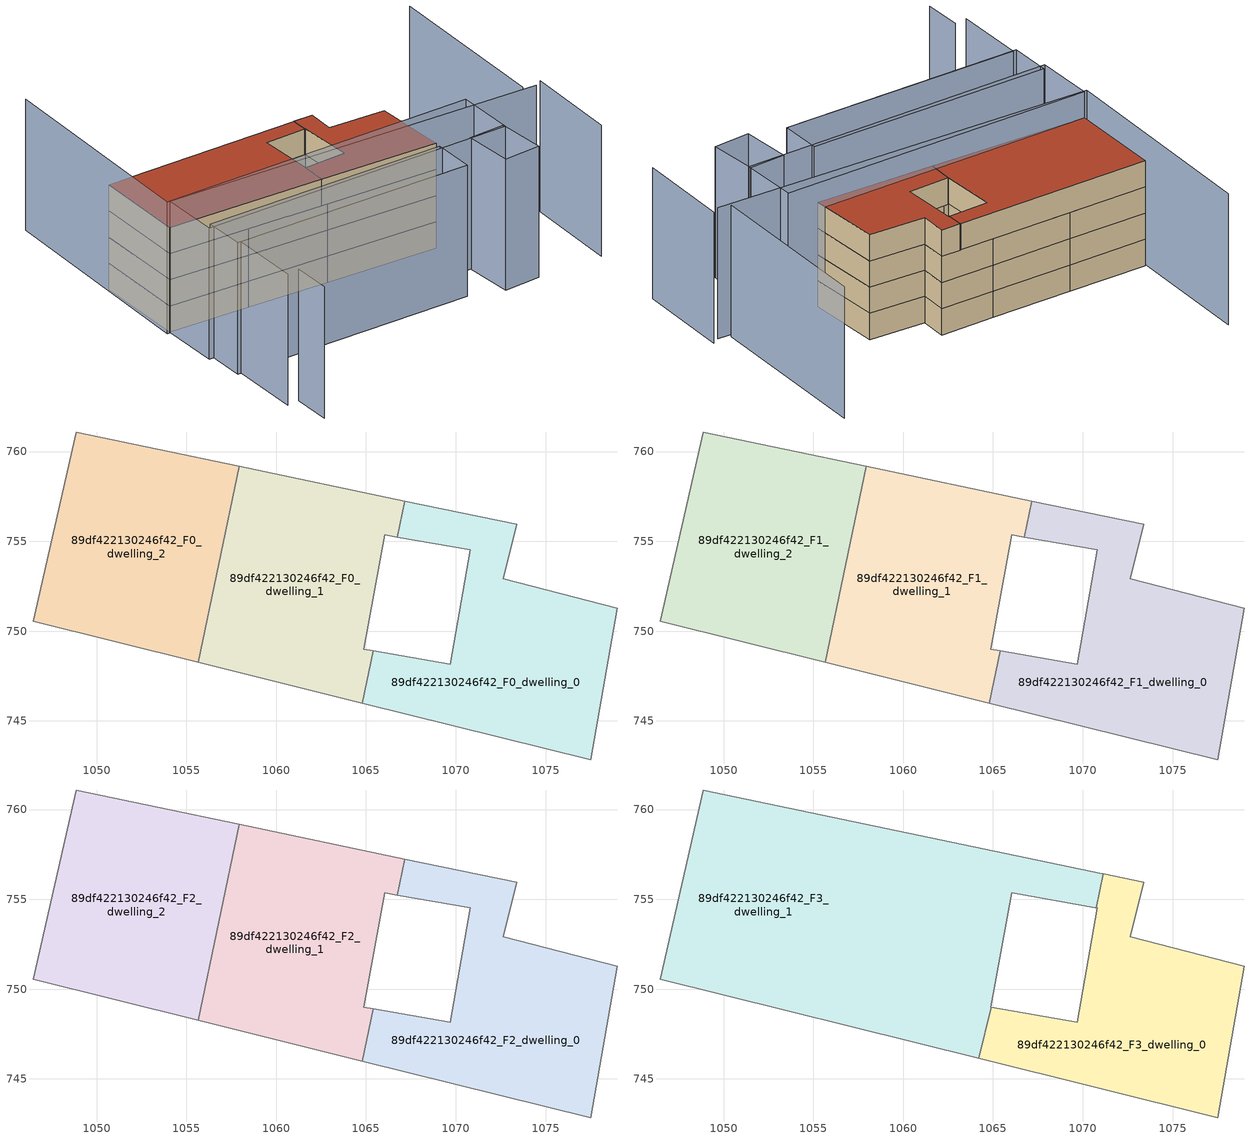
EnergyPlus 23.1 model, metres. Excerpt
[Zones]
89df422130246f42_F0_dwelling_0
 floor ground (EU_floor_Construction): 1073.39,755.94 1072.64,752.92 1078.98,751.28 1077.51,742.83 1064.81,745.99 1065.42,748.91 1069.69,748.15 1070.82,754.52 1066.75,755.24 1067.17,757.25 z0
 wall adiabatic (EU_wall_Construction): 1064.81,745.99 1077.51,742.83 1078.98,751.28 1072.64,752.92 1073.39,755.94 1067.17,757.25 1066.75,755.24 1070.82,754.52 1069.69,748.15 1065.42,748.91 z0:3
 wall to 89df422130246f42_F0_dwelling_1 (EU_wall_Construction): 1065.42,748.91 1064.81,745.99 z0:3
89df422130246f42_F0_dwelling_1
 floor ground (EU_floor_Construction): 1067.17,757.25 1066.75,755.24 1066.05,755.36 1064.89,749 1065.42,748.91 1064.81,745.99 1055.65,748.27 1057.94,759.18 z0
 wall adiabatic (EU_wall_Construction): 1065.42,748.91 1064.89,749 1066.05,755.36 1066.75,755.24 1067.17,757.25 1057.94,759.18 1055.65,748.27 1064.81,745.99 z0:3
89df422130246f42_F0_dwelling_2
 floor ground (EU_floor_Construction): 1057.94,759.18 1055.65,748.27 1046.46,750.55 1048.88,761.08 z0
 wall adiabatic (EU_wall_Construction): 1046.46,750.55 1055.65,748.27 1057.94,759.18 1048.88,761.08 1046.46,750.55 z0:3
89df422130246f42_F1_dwelling_0
 floor to 89df422130246f42_F0_dwelling_0 (EU_floor_Construction): 1073.39,755.94 1072.64,752.92 1078.98,751.28 1077.51,742.83 1064.81,745.99 1065.42,748.91 1069.69,748.15 1070.82,754.52 1066.75,755.24 1067.17,757.25 z3
 wall adiabatic (EU_wall_Construction): 1064.81,745.99 1077.51,742.83 1078.98,751.28 1072.64,752.92 1073.39,755.94 1067.17,757.25 1066.75,755.24 1070.82,754.52 1069.69,748.15 1065.42,748.91 z3:6
 wall to 89df422130246f42_F1_dwelling_1 (EU_wall_Construction): 1065.42,748.91 1064.81,745.99 z3:6
89df422130246f42_F1_dwelling_1
 floor to 89df422130246f42_F0_dwelling_1 (EU_floor_Construction): 1067.17,757.25 1066.75,755.24 1066.05,755.36 1064.89,749 1065.42,748.91 1064.81,745.99 1055.65,748.27 1057.94,759.18 z3
 wall adiabatic (EU_wall_Construction): 1065.42,748.91 1064.89,749 1066.05,755.36 1066.75,755.24 1067.17,757.25 1057.94,759.18 1055.65,748.27 1064.81,745.99 z3:6
89df422130246f42_F1_dwelling_2
 floor to 89df422130246f42_F0_dwelling_2 (EU_floor_Construction): 1057.94,759.18 1055.65,748.27 1046.46,750.55 1048.88,761.08 z3
 wall adiabatic (EU_wall_Construction): 1046.46,750.55 1055.65,748.27 1057.94,759.18 1048.88,761.08 1046.46,750.55 z3:6
89df422130246f42_F2_dwelling_0
 floor to 89df422130246f42_F1_dwelling_0 (EU_floor_Construction): 1073.39,755.94 1072.64,752.92 1078.98,751.28 1077.51,742.83 1064.81,745.99 1065.42,748.91 1069.69,748.15 1070.82,754.52 1066.75,755.24 1067.17,757.25 z6
 wall adiabatic (EU_wall_Construction): 1064.81,745.99 1077.51,742.83 1078.98,751.28 1072.64,752.92 1073.39,755.94 1067.17,757.25 1066.75,755.24 1070.82,754.52 1069.69,748.15 1065.42,748.91 z6:9
 wall to 89df422130246f42_F2_dwelling_1 (EU_wall_Construction): 1065.42,748.91 1064.81,745.99 z6:9
89df422130246f42_F2_dwelling_1
 floor to 89df422130246f42_F1_dwelling_1 (EU_floor_Construction): 1067.17,757.25 1066.75,755.24 1066.05,755.36 1064.89,749 1065.42,748.91 1064.81,745.99 1055.65,748.27 1057.94,759.18 z6
 wall adiabatic (EU_wall_Construction): 1065.42,748.91 1064.89,749 1066.05,755.36 1066.75,755.24 1067.17,757.25 1057.94,759.18 1055.65,748.27 1064.81,745.99 z6:9
89df422130246f42_F2_dwelling_2
 floor to 89df422130246f42_F1_dwelling_2 (EU_floor_Construction): 1057.94,759.18 1055.65,748.27 1046.46,750.55 1048.88,761.08 z6
 wall adiabatic (EU_wall_Construction): 1046.46,750.55 1055.65,748.27 1057.94,759.18 1048.88,761.08 1046.46,750.55 z6:9
89df422130246f42_F3_dwelling_0
 floor to 89df422130246f42_F2_dwelling_0 (EU_floor_Construction): 1078.98,751.28 1077.51,742.83 1064.81,745.99 1065.42,748.91 1069.69,748.15 1070.82,754.52 1070.75,754.54 1071.15,756.41 1073.39,755.94 1072.64,752.92 z9
 floor to 89df422130246f42_F2_dwelling_1 (EU_floor_Construction): 1065.39,748.76 1064.81,745.99 1064.21,746.14 1064.92,748.99 z9; 1065.42,748.91 1065.39,748.76 1064.92,749 z9
 wall adiabatic (EU_wall_Construction): 1070.75,754.54 1070.82,754.52 1069.69,748.15 1064.92,749 1064.21,746.14 1077.51,742.83 1078.98,751.28 1072.64,752.92 1073.39,755.94 1071.15,756.41 z9:12
 wall to 89df422130246f42_F3_dwelling_1 (EU_wall_Construction): 1071.15,756.41 1070.75,754.54 z9:12
 roof outside (EU_roof_Construction): 1077.51,742.83 1078.98,751.28 1072.64,752.92 1073.39,755.94 1071.15,756.41 1070.75,754.54 1070.82,754.52 1069.69,748.15 1064.92,749 1064.21,746.14 z12
89df422130246f42_F3_dwelling_1
 floor to 89df422130246f42_F2_dwelling_0 (EU_floor_Construction): 1071.14,756.42 1070.75,754.54 1066.75,755.24 1067.17,757.25 z9
 floor to 89df422130246f42_F2_dwelling_1 (EU_floor_Construction): 1067.17,757.25 1066.75,755.24 1066.05,755.36 1064.89,749 1064.92,748.99 1064.21,746.14 1055.65,748.27 1057.94,759.18 z9
 floor to 89df422130246f42_F2_dwelling_2 (EU_floor_Construction): 1057.94,759.18 1055.65,748.27 1046.46,750.55 1048.88,761.08 z9
 wall adiabatic (EU_wall_Construction): 1071.15,756.41 1071.1,756.42 1048.88,761.08 1046.46,750.55 1064.21,746.14 1064.92,749 1064.89,749 1066.05,755.36 1070.7,754.54 1070.75,754.54 z9:12
 roof outside (EU_roof_Construction): 1064.92,749 1064.89,749 1066.05,755.36 1070.7,754.54 1070.75,754.54 1071.15,756.41 1071.1,756.42 1048.88,761.08 1046.46,750.55 1064.21,746.14 z12
shading: 1043.87,727.06 1044.82,731.39 / 1087.52,729.51 1090.14,740.3 / 1043.35,731.56 1045.08,739.58 / 1045.08,739.58 1072.06,733.78 / 1087.93,740.65 1092.72,760.47 / 1089.19,739.96 1046.12,750.57 / 1046.12,750.57 1052.3,775.62 / 1080.85,736.76 1079.99,731.12 / 1079.99,731.12 1075.82,731.76 / 1075.82,731.76 1076.68,737.39 / 1076.68,737.39 1080.85,736.76 / 1072.28,733.74 1044.72,739.64 / 1044.72,739.64 1045.73,744.33 / 1045.73,744.33 1073.29,738.43 / 1073.29,738.43 1072.28,733.74 / 1080.8,736.43 1045.07,743.84 / 1045.07,743.84 1046.46,750.55 / 1046.46,750.55 1082.19,743.14 / 1082.19,743.14 1080.8,736.43 z0:15
[Building]
EU S2 Campaign: North Axis=0; Terrain=City; Solar Distribution=FullExterior
[Site:Location]
Bologna: Latitude=44.5; Longitude=11.25; Time Zone=1; Elevation=37
[SizingPeriod:WeatherFileDays]
AnnualSizingPeriod: Begin Month=1; Begin Day of Month=1; End Month=12; End Day of Month=31; Day of Week for Start Day=Monday; Use Weather File Daylight Saving Period=No; Use Weather File Rain and Snow Indicators=No
[MATERIAL]
EU_InternalMass_Material: Roughness=MediumRough; Thickness=0.1; Conductivity=1; Density=1800; Specific Heat=900; Thermal Absorptance=0.9; Solar Absorptance=0.7; Visible Absorptance=0.7
[MATERIAL:NOMASS] Roughness=MediumRough; Thermal Absorptance=0.9; Solar Absorptance=0.7; Visible Absorptance=0.7
Name | Thermal Resistance
EU_wall_NoMass | 0.937881
EU_roof_NoMass | 0.548572
EU_floor_NoMass | 0.71348
[CONSTRUCTION]
EU_wall_Construction: EU_wall_NoMass
EU_roof_Construction: EU_roof_NoMass
EU_floor_Construction: EU_floor_NoMass
EU_InternalMass_Construction: EU_InternalMass_Material
[ZONE] Type=1; Multiplier=1; Ceiling Height=autocalculate; Floor Area=autocalculate; Part of Total Floor Area=Yes
Name | Volume
89df422130246f42_F0_dwelling_0 | 308.295
89df422130246f42_F1_dwelling_0; 89df422130246f42_F2_dwelling_0 | 308.296
89df422130246f42_F3_dwelling_0 | 289.112
89df422130246f42_F0_dwelling_1; 89df422130246f42_F1_dwelling_1; 89df422130246f42_F2_dwelling_1 | 308.292
89df422130246f42_F3_dwelling_1 | 635.75
89df422130246f42_F0_dwelling_2; 89df422130246f42_F1_dwelling_2; 89df422130246f42_F2_dwelling_2 | 308.308
[INTERNALMASS] Construction=EU_InternalMass_Construction
Name | Zone or ZoneList | Surface Area
89df422130246f42_F0_dwelling_0_EU_InternalMass | 89df422130246f42_F0_dwelling_0 | 102.765
89df422130246f42_F0_dwelling_1_EU_InternalMass | 89df422130246f42_F0_dwelling_1 | 102.764
89df422130246f42_F0_dwelling_2_EU_InternalMass | 89df422130246f42_F0_dwelling_2 | 102.769
89df422130246f42_F1_dwelling_0_EU_InternalMass | 89df422130246f42_F1_dwelling_0 | 102.765
89df422130246f42_F1_dwelling_1_EU_InternalMass | 89df422130246f42_F1_dwelling_1 | 102.764
89df422130246f42_F1_dwelling_2_EU_InternalMass | 89df422130246f42_F1_dwelling_2 | 102.769
89df422130246f42_F2_dwelling_0_EU_InternalMass | 89df422130246f42_F2_dwelling_0 | 102.765
89df422130246f42_F2_dwelling_1_EU_InternalMass | 89df422130246f42_F2_dwelling_1 | 102.764
89df422130246f42_F2_dwelling_2_EU_InternalMass | 89df422130246f42_F2_dwelling_2 | 102.769
89df422130246f42_F3_dwelling_0_EU_InternalMass | 89df422130246f42_F3_dwelling_0 | 96.3726
89df422130246f42_F3_dwelling_1_EU_InternalMass | 89df422130246f42_F3_dwelling_1 | 211.929
[OTHEREQUIPMENT] Fuel Type=Electricity; Design Level Calculation Method=Watts/Area; Power per Zone Floor Area=1; Fraction Latent=0; Fraction Radiant=0; Fraction Lost=0; Carbon Dioxide Generation Rate=0; EndUse Subcategory=EU_Step8_InternalGains
Name | Zone or ZoneList or Space or SpaceList | Schedule
EU_Step8_InternalGain_89df422130246f42_F0_dwelling_0_f000 | 89df422130246f42_F0_dwelling_0 | EU_Step8_GainSchedule_89df422130246f42_F0_dwelling_0_f000
EU_Step8_InternalGain_89df422130246f42_F0_dwelling_1_f000 | 89df422130246f42_F0_dwelling_1 | EU_Step8_GainSchedule_89df422130246f42_F0_dwelling_1_f000
EU_Step8_InternalGain_89df422130246f42_F0_dwelling_2_f000 | 89df422130246f42_F0_dwelling_2 | EU_Step8_GainSchedule_89df422130246f42_F0_dwelling_2_f000
EU_Step8_InternalGain_89df422130246f42_F1_dwelling_0_f000 | 89df422130246f42_F1_dwelling_0 | EU_Step8_GainSchedule_89df422130246f42_F1_dwelling_0_f000
EU_Step8_InternalGain_89df422130246f42_F1_dwelling_1_f000 | 89df422130246f42_F1_dwelling_1 | EU_Step8_GainSchedule_89df422130246f42_F1_dwelling_1_f000
EU_Step8_InternalGain_89df422130246f42_F1_dwelling_2_f000 | 89df422130246f42_F1_dwelling_2 | EU_Step8_GainSchedule_89df422130246f42_F1_dwelling_2_f000
EU_Step8_InternalGain_89df422130246f42_F2_dwelling_0_f000 | 89df422130246f42_F2_dwelling_0 | EU_Step8_GainSchedule_89df422130246f42_F2_dwelling_0_f000
EU_Step8_InternalGain_89df422130246f42_F2_dwelling_1_f000 | 89df422130246f42_F2_dwelling_1 | EU_Step8_GainSchedule_89df422130246f42_F2_dwelling_1_f000
EU_Step8_InternalGain_89df422130246f42_F2_dwelling_2_f000 | 89df422130246f42_F2_dwelling_2 | EU_Step8_GainSchedule_89df422130246f42_F2_dwelling_2_f000
EU_Step8_InternalGain_89df422130246f42_F3_dwelling_0_f000 | 89df422130246f42_F3_dwelling_0 | EU_Step8_GainSchedule_89df422130246f42_F3_dwelling_0_f000
EU_Step8_InternalGain_89df422130246f42_F3_dwelling_1_f000 | 89df422130246f42_F3_dwelling_1 | EU_Step8_GainSchedule_89df422130246f42_F3_dwelling_1_f000
[ZONEVENTILATION:DESIGNFLOWRATE] Schedule=EU_AlwaysOn; Design Flow Rate Calculation Method=AirChanges/Hour; Air Changes per Hour=0.687892; Ventilation Type=Natural; Fan Pressure Rise=0; Fan Total Efficiency=1; Constant Term Coefficient=1; Temperature Term Coefficient=0; Velocity Term Coefficient=0; Velocity Squared Term Coefficient=0; Minimum Indoor Temperature=-100; Maximum Indoor Temperature=100; Delta Temperature=-100; Minimum Outdoor Temperature=-100; Maximum Outdoor Temperature=100; Maximum Wind Speed=40
Name | Zone or ZoneList or Space or SpaceList
EU_ConstantAir_89df422130246f42_F0_dwelling_0 | 89df422130246f42_F0_dwelling_0
EU_ConstantAir_89df422130246f42_F0_dwelling_1 | 89df422130246f42_F0_dwelling_1
EU_ConstantAir_89df422130246f42_F0_dwelling_2 | 89df422130246f42_F0_dwelling_2
EU_ConstantAir_89df422130246f42_F1_dwelling_0 | 89df422130246f42_F1_dwelling_0
EU_ConstantAir_89df422130246f42_F1_dwelling_1 | 89df422130246f42_F1_dwelling_1
EU_ConstantAir_89df422130246f42_F1_dwelling_2 | 89df422130246f42_F1_dwelling_2
EU_ConstantAir_89df422130246f42_F2_dwelling_0 | 89df422130246f42_F2_dwelling_0
EU_ConstantAir_89df422130246f42_F2_dwelling_1 | 89df422130246f42_F2_dwelling_1
EU_ConstantAir_89df422130246f42_F2_dwelling_2 | 89df422130246f42_F2_dwelling_2
EU_ConstantAir_89df422130246f42_F3_dwelling_0 | 89df422130246f42_F3_dwelling_0
EU_ConstantAir_89df422130246f42_F3_dwelling_1 | 89df422130246f42_F3_dwelling_1
[HVACTEMPLATE:THERMOSTAT] Constant Heating Setpoint=20; Constant Cooling Setpoint=50
EU_HeatOnly_89df422130246f42_F0_dwelling_0; EU_HeatOnly_89df422130246f42_F0_dwelling_1; EU_HeatOnly_89df422130246f42_F0_dwelling_2; EU_HeatOnly_89df422130246f42_F1_dwelling_0; EU_HeatOnly_89df422130246f42_F1_dwelling_1; EU_HeatOnly_89df422130246f42_F1_dwelling_2; EU_HeatOnly_89df422130246f42_F2_dwelling_0; EU_HeatOnly_89df422130246f42_F2_dwelling_1; EU_HeatOnly_89df422130246f42_F2_dwelling_2; EU_HeatOnly_89df422130246f42_F3_dwelling_0; EU_HeatOnly_89df422130246f42_F3_dwelling_1
[HVACTEMPLATE:ZONE:IDEALLOADSAIRSYSTEM] System Availability Schedule=EU_AlwaysOn; Maximum Heating Supply Air Temperature=50; Minimum Cooling Supply Air Temperature=13; Maximum Heating Supply Air Humidity Ratio=0.0156; Minimum Cooling Supply Air Humidity Ratio=0.0077; Heating Limit=NoLimit; Cooling Limit=NoLimit; Heating Availability Schedule=EU_AlwaysOn; Cooling Availability Schedule=EU_CoolingOff; Dehumidification Control Type=ConstantSensibleHeatRatio; Cooling Sensible Heat Ratio=0.7; Dehumidification Setpoint=60; Humidification Control Type=None; Humidification Setpoint=30; Outdoor Air Method=None; Outdoor Air Flow Rate per Person=0.00944; Outdoor Air Flow Rate per Zone Floor Area=0; Outdoor Air Flow Rate per Zone=0; Demand Controlled Ventilation Type=None; Outdoor Air Economizer Type=NoEconomizer; Heat Recovery Type=None; Sensible Heat Recovery Effectiveness=0.7; Latent Heat Recovery Effectiveness=0.65
Name | Template Thermostat
89df422130246f42_F0_dwelling_0 | EU_HeatOnly_89df422130246f42_F0_dwelling_0
89df422130246f42_F0_dwelling_1 | EU_HeatOnly_89df422130246f42_F0_dwelling_1
89df422130246f42_F0_dwelling_2 | EU_HeatOnly_89df422130246f42_F0_dwelling_2
89df422130246f42_F1_dwelling_0 | EU_HeatOnly_89df422130246f42_F1_dwelling_0
89df422130246f42_F1_dwelling_1 | EU_HeatOnly_89df422130246f42_F1_dwelling_1
89df422130246f42_F1_dwelling_2 | EU_HeatOnly_89df422130246f42_F1_dwelling_2
89df422130246f42_F2_dwelling_0 | EU_HeatOnly_89df422130246f42_F2_dwelling_0
89df422130246f42_F2_dwelling_1 | EU_HeatOnly_89df422130246f42_F2_dwelling_1
89df422130246f42_F2_dwelling_2 | EU_HeatOnly_89df422130246f42_F2_dwelling_2
89df422130246f42_F3_dwelling_0 | EU_HeatOnly_89df422130246f42_F3_dwelling_0
89df422130246f42_F3_dwelling_1 | EU_HeatOnly_89df422130246f42_F3_dwelling_1
[SIZING:ZONE] Zone Cooling Design Supply Air Temperature Input Method=SupplyAirTemperature; Zone Cooling Design Supply Air Temperature=13; Zone Heating Design Supply Air Temperature Input Method=SupplyAirTemperature; Zone Heating Design Supply Air Temperature=50; Zone Cooling Design Supply Air Humidity Ratio=0.008; Zone Heating Design Supply Air Humidity Ratio=0.008; Cooling Design Air Flow Method=DesignDay; Cooling Design Air Flow Rate=0; Cooling Minimum Air Flow per Zone Floor Area=0.000762; Cooling Minimum Air Flow=0; Cooling Minimum Air Flow Fraction=0.2; Heating Design Air Flow Method=DesignDay; Heating Design Air Flow Rate=0; Heating Maximum Air Flow per Zone Floor Area=0.002032; Heating Maximum Air Flow=0.141576; Heating Maximum Air Flow Fraction=0.3; Account for Dedicated Outdoor Air System=No; Dedicated Outdoor Air System Control Strategy=NeutralSupplyAir; Dedicated Outdoor Air Low Setpoint Temperature for Design=autosize; Dedicated Outdoor Air High Setpoint Temperature for Design=autosize; Zone Load Sizing Method=Sensible Load Only No Latent Load; Zone Latent Cooling Design Supply Air Humidity Ratio Input Method=HumidityRatioDifference; Zone Cooling Design Supply Air Humidity Ratio Difference=0.005; Zone Latent Heating Design Supply Air Humidity Ratio Input Method=HumidityRatioDifference; Zone Humidification Design Supply Air Humidity Ratio Difference=0.005
89df422130246f42_F0_dwelling_0; 89df422130246f42_F0_dwelling_1; 89df422130246f42_F0_dwelling_2; 89df422130246f42_F1_dwelling_0; 89df422130246f42_F1_dwelling_1; 89df422130246f42_F1_dwelling_2; 89df422130246f42_F2_dwelling_0; 89df422130246f42_F2_dwelling_1; 89df422130246f42_F2_dwelling_2; 89df422130246f42_F3_dwelling_0; 89df422130246f42_F3_dwelling_1
[SCHEDULE:CONSTANT]
Name | Hourly Value
EU_AlwaysOn | 1
EU_CoolingOff | 0
[SCHEDULE:FILE] Column Number=1; Rows to Skip at Top=0; Number of Hours of Data=8760; Column Separator=Comma; Interpolate to Timestep=No; Minutes per Item=60; Adjust Schedule for Daylight Savings=Yes
Name | File
EU_Step8_GainSchedule_89df422130246f42_F0_dwelling_0_f000 | ../../schedules/89df422130246f42/89df422130246f42_F0_dwelling_0_f000_gain.csv
EU_Step8_GainSchedule_89df422130246f42_F0_dwelling_1_f000 | ../../schedules/89df422130246f42/89df422130246f42_F0_dwelling_1_f000_gain.csv
EU_Step8_GainSchedule_89df422130246f42_F0_dwelling_2_f000 | ../../schedules/89df422130246f42/89df422130246f42_F0_dwelling_2_f000_gain.csv
EU_Step8_GainSchedule_89df422130246f42_F1_dwelling_0_f000 | ../../schedules/89df422130246f42/89df422130246f42_F1_dwelling_0_f000_gain.csv
EU_Step8_GainSchedule_89df422130246f42_F1_dwelling_1_f000 | ../../schedules/89df422130246f42/89df422130246f42_F1_dwelling_1_f000_gain.csv
EU_Step8_GainSchedule_89df422130246f42_F1_dwelling_2_f000 | ../../schedules/89df422130246f42/89df422130246f42_F1_dwelling_2_f000_gain.csv
EU_Step8_GainSchedule_89df422130246f42_F2_dwelling_0_f000 | ../../schedules/89df422130246f42/89df422130246f42_F2_dwelling_0_f000_gain.csv
EU_Step8_GainSchedule_89df422130246f42_F2_dwelling_1_f000 | ../../schedules/89df422130246f42/89df422130246f42_F2_dwelling_1_f000_gain.csv
EU_Step8_GainSchedule_89df422130246f42_F2_dwelling_2_f000 | ../../schedules/89df422130246f42/89df422130246f42_F2_dwelling_2_f000_gain.csv
EU_Step8_GainSchedule_89df422130246f42_F3_dwelling_0_f000 | ../../schedules/89df422130246f42/89df422130246f42_F3_dwelling_0_f000_gain.csv
EU_Step8_GainSchedule_89df422130246f42_F3_dwelling_1_f000 | ../../schedules/89df422130246f42/89df422130246f42_F3_dwelling_1_f000_gain.csv
